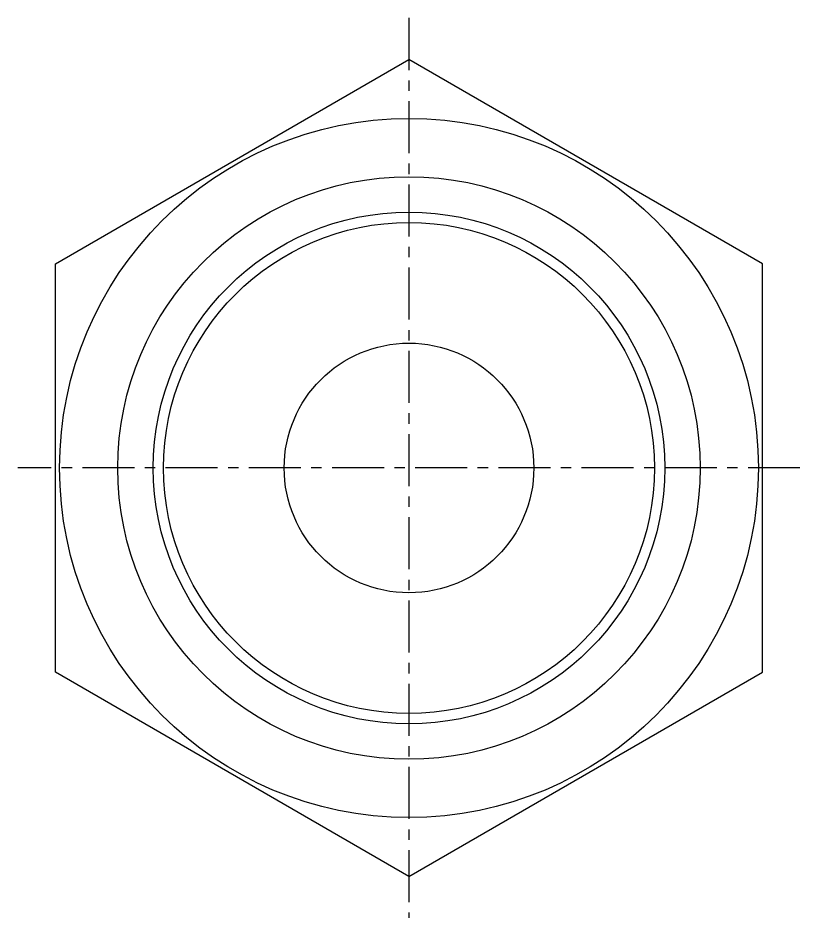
# Model space of a CAD drawing. Extents: x 8.8 to 94.1, y -12.6 to 64.2.
# Drawn here: x 75.32 to 94.12, y 7.78 to 29.41 of the extents above; entities that cross this region are included whole.
import ezdxf

# ---------------------------------------------------------------- set-up
doc = ezdxf.new("R2010")
doc.units = 0
doc.linetypes.add('CENTER', pattern=[2, 1.25, -0.25, 0.25, -0.25])
doc.layers.get('0').update_dxf_attribs({"linetype": 'CONTINUOUS'})
doc.layers.add('CENTER', color=1, linetype='CENTER')

msp = doc.modelspace()

# ---------------------------------------------------------------- linework, layer by layer
at = {"color": 7, "linetype": 'CONTINUOUS'}
for p, q in [((76.222, 23.502), (84.722, 28.41)), ((93.222, 23.502), (84.722, 28.41)), ((76.222, 13.687), (76.222, 23.502)), ((93.222, 13.687), (93.222, 23.502)), ((84.722, 8.78), (76.222, 13.687)), ((84.722, 8.78), (93.222, 13.687))]:
    msp.add_line(p, q, dxfattribs=at)
for radius in [8.4, 7, 6.15, 5.9, 3]:
    msp.add_circle((84.722, 18.595), radius, dxfattribs=at)
at = {"layer": 'CENTER', "color": 1, "linetype": 'CENTER'}
for p, q in [((84.722, 29.41), (84.722, 7.78)), ((94.122, 18.595), (75.322, 18.595))]:
    msp.add_line(p, q, dxfattribs=at)

doc.saveas('drawing.dxf')
